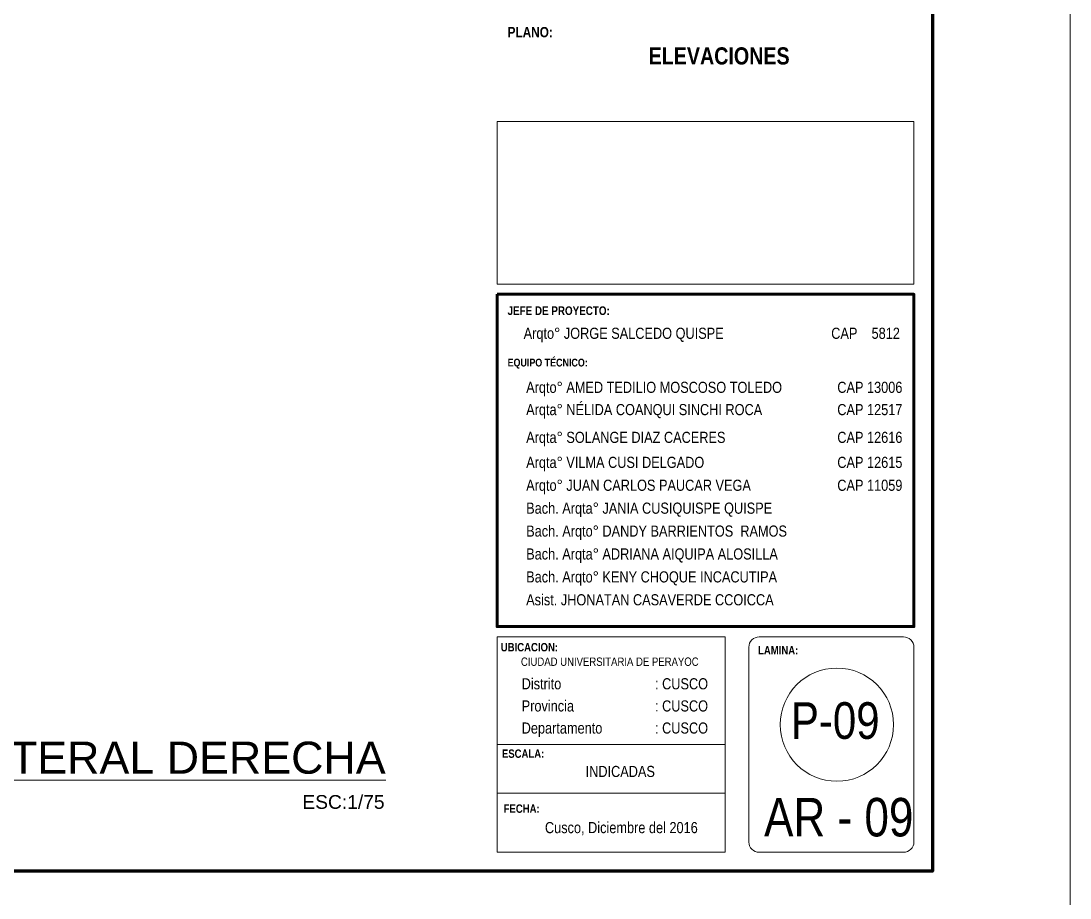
# Model space of a CAD drawing. Header units: inches. Extents: x 140 to 978, y -82 to 38.
# Drawn here: x 874.77 to 886.22, y -71.32 to -61.75 of the extents above; entities that cross this region are included whole.
import ezdxf

# ---------------------------------------------------------------- set-up
doc = ezdxf.new("R2010")
doc.units = ezdxf.units.IN
doc.header["$MEASUREMENT"] = 0
for name, color, linetype, lineweight in [('UNSAAC- ROTULO', 7, 'Continuous', 60), ('UNSAAC-TEXTOS', 250, 'Continuous', 0), ('UNSAAC-TEXTOS ROTULO', 7, 'Continuous', 15)]:
    doc.layers.add(name, color=color, linetype=linetype, lineweight=lineweight)
doc.styles.add('5mm', font='GOTHIC.TTF', dxfattribs={"height": 5})
doc.styles.get("Standard").update_dxf_attribs({"font": 'arial.ttf'})

msp = doc.modelspace()

# ---------------------------------------------------------------- linework, layer by layer
at = {"layer": 'UNSAAC- ROTULO', "color": 5, "lineweight": 0, "flags": 128}
msp.add_lwpolyline([(821.722, -27.226), (886.222, -27.226), (886.222, -72.976), (821.722, -72.976)], close=True, dxfattribs=at)
at = {"layer": 'UNSAAC- ROTULO', "lineweight": 70, "flags": 128}
msp.add_lwpolyline([(823.222, -28.276), (884.722, -28.276), (884.722, -71.026), (823.222, -71.026)], close=True, dxfattribs=at)
at = {"layer": 'UNSAAC- ROTULO'}
msp.add_lwpolyline([(879.968, -64.73), (884.517, -64.73), (884.517, -68.358), (879.968, -68.358)], close=True, dxfattribs=at)
at = {"layer": 'UNSAAC-TEXTOS ROTULO'}
for p, q in [((882.457, -68.47), (879.968, -68.47)), ((879.968, -68.582), (879.968, -70.709)), ((879.968, -69.646), (882.457, -69.646)), ((879.968, -70.177), (882.457, -70.177)), ((882.457, -70.821), (879.968, -70.821))]:
    msp.add_line(p, q, dxfattribs=at)
for points in [[(879.968, -62.844), (884.517, -62.844), (884.517, -64.618), (879.968, -64.618)], [(879.968, -68.47), (882.457, -68.47), (882.457, -70.821), (879.968, -70.821)]]:
    msp.add_lwpolyline(points, close=True, dxfattribs=at)
msp.add_lwpolyline([(882.828, -68.47), (884.405, -68.47, -0.414214), (884.517, -68.582), (884.517, -70.709, -0.414214), (884.405, -70.821), (882.828, -70.821, -0.414214), (882.716, -70.709), (882.716, -68.582, -0.414214)], format="xyb", close=True, dxfattribs=at)
msp.add_circle((883.677, -69.428), 0.618, dxfattribs=at)

# ---------------------------------------------------------------- texts
at = {"layer": 'UNSAAC-TEXTOS', "insert": (870.002, -70.349), "char_height": 0.28125, "attachment_point": 7}
msp.add_mtext_dynamic_manual_height_columns('\\pi1.1152;{\\H1.2444x;\\LELEVACIÓN LATERAL DERECHA\\H0.42853x;\\l\\P\\pi7.8404;ESC:1/75}', width=8.71223, gutter_width=12.5, heights=[0], dxfattribs=at)
at = {"layer": 'UNSAAC-TEXTOS ROTULO', "attachment_point": 1}
for s, width, heights, insert, char_height in [('{\\fArial Narrow|b1|i0|c0|p34;PLANO:\\fArial Narrow|b0|i0|c0|p34; }', 0.473, [0], (880.082, -61.812), 0.1125), ('\\pi0.75662;{\\fArial Narrow|b1|i0|c0|p34;ELEVACIONES}', 3.02641, [0], (880.865, -62.034), 0.1875), ('{\\fArial Narrow|b1|i0|c0|p34;JEFE DE PROYECTO:\\fArial Narrow|b0|i0|c0|p34; }', 1.10439, [0], (880.082, -64.862), 0.09375), ('{\\fArial Narrow|b0|i0|c0|p34; Arqto° JORGE SALCEDO QUISPE                        ^ICAP    5812}', 4.13257, [0], (880.219, -65.095), 0.12129), ('{\\fArial Narrow|b1|i0|c0|p34;EQUIPO TÉCNICO:\\fArial Narrow|b0|i0|c0|p34; }', 0.99498, [0], (880.082, -65.433), 0.0849), ('{\\fArial Narrow|b0|i0|c0|p34;Arqto° AMED TEDILIO MOSCOSO TOLEDO    ^ICAP 13006}', 4.09468, [0], (880.285, -65.685), 0.12129), ('{\\fArial Narrow|b0|i0|c0|p34;Arqta° NÉLIDA COANQUI SINCHI ROCA          ^ICAP 12517}', 4.09468, [0], (880.285, -65.928), 0.12129), ('{\\fArial Narrow|b0|i0|c0|p34;Arqta° SOLANGE DIAZ CACERES                    ^ICAP 12616}', 4.09468, [0], (880.285, -66.231), 0.12129), ('{\\fArial Narrow|b0|i0|c0|p34;Arqta° VILMA CUSI DELGADO                          ^ICAP 12615}', 4.0955, [0], (880.285, -66.504), 0.12129), ('{\\fArial Narrow|b0|i0|c0|p34;Arqto° JUAN CARLOS PAUCAR VEGA                        ^ICAP 11059}', 4.0955, [0], (880.285, -66.754), 0.12129), ('{\\fArial Narrow|b0|i0|c0|p34;Bach. Arqta° JANIA CUSIQUISPE QUISPE                         ^I}', 4.0955, [0], (880.285, -67.004), 0.12129), ('{\\fArial Narrow|b0|i0|c0|p34;Bach. Arqto° DANDY BARRIENTOS  RAMOS                      ^I}', 4.0955, [0], (880.285, -67.254), 0.12129), ('{\\fArial Narrow|b0|i0|c0|p34;Bach. Arqta° ADRIANA AIQUIPA ALOSILLA                         ^I}', 4.0955, [0], (880.285, -67.504), 0.12129), ('{\\fArial Narrow|b0|i0|c0|p34;Bach. Arqto° KENY CHOQUE INCACUTIPA                     ^I}', 4.0955, [0], (880.285, -67.754), 0.12129), ('{\\fArial Narrow|b0|i0|c0|p34;Asist. JHONATAN CASAVERDE CCOICCA                    ^I}', 4.0955, [0], (880.285, -68.004), 0.12129), ('\\pt0,0.13995;{\\fArial Narrow|b1|i0|c0|p34;\\H1.625x;UBICACION:\\H0.66665x; }', 0.45396, [0], (880.008, -68.537), 0.05598), ('\\pt0,0.13995;{\\fArial Narrow|b1|i0|c0|p34;\\H1.625x;LAMINA:}', 0.45396, [0], (882.816, -68.571), 0.05598), ('\\pt0,0.22742;{\\fArial Narrow|b0|i0|c0|p34;CIUDAD UNIVERSITARIA DE PERAYOC}', 3.19233, [0], (880.228, -68.695), 0.09097), ('{\\fArial Narrow|b0|i0|c0|p34;Distrito^I^I^I: CUSCO}', 3.34279, [0], (880.236, -68.921), 0.12129), ('{\\fArial Narrow|b0|i0|c0|p34;Provincia^I^I: CUSCO    }', 3.3432, [0], (880.236, -69.163), 0.12129), ('{\\fArial Narrow|b0|i0|c0|p34;Departamento^I^I: CUSCO    }', 3.34279, [0], (880.236, -69.404), 0.12129), ('{\\fArial Narrow|b1|i0|c0|p34;ESCALA:\\fArial Narrow|b0|i0|c0|p34; }', 0.65807, [0], (880.02, -69.699), 0.09097), ('{\\fArial Narrow|b0|i0|c0|p34;\\H1.0833x;INDICADAS  \\H0.9231x;  }', 1.05947, [0], (880.934, -69.878), 0.11196), ('{\\fArial Narrow|b1|i0|c0|p34;FECHA:\\fArial Narrow|b0|i0|c0|p34; }', 0.54372, [0.311], (880.039, -70.299), 0.09097), ('{\\fArial Narrow|b0|i0|c0|p34;Cusco, Diciembre del 2016    }', 2.75493, [0], (880.49, -70.491), 0.12129)]:
    msp.add_mtext_dynamic_manual_height_columns(s, width=width, gutter_width=12.5, heights=heights, dxfattribs=dict(at, insert=insert, char_height=char_height))
at = {"layer": 'UNSAAC-TEXTOS ROTULO', "char_height": 0.41985, "attachment_point": 1, "style": '5mm'}
for s, width, insert in [('{\\fArial Narrow|b0|i0|c0|p34;\\H0.95273x;P-09}', 0.63421, (883.175, -69.183)), ('{\\fArial Narrow|b0|i0|c0|p34;AR \\H0.99999x;- 09}', 1.83651, (882.882, -70.228))]:
    msp.add_mtext_dynamic_manual_height_columns(s, width=width, gutter_width=25, heights=[0], dxfattribs=dict(at, insert=insert))

doc.saveas('drawing.dxf')
